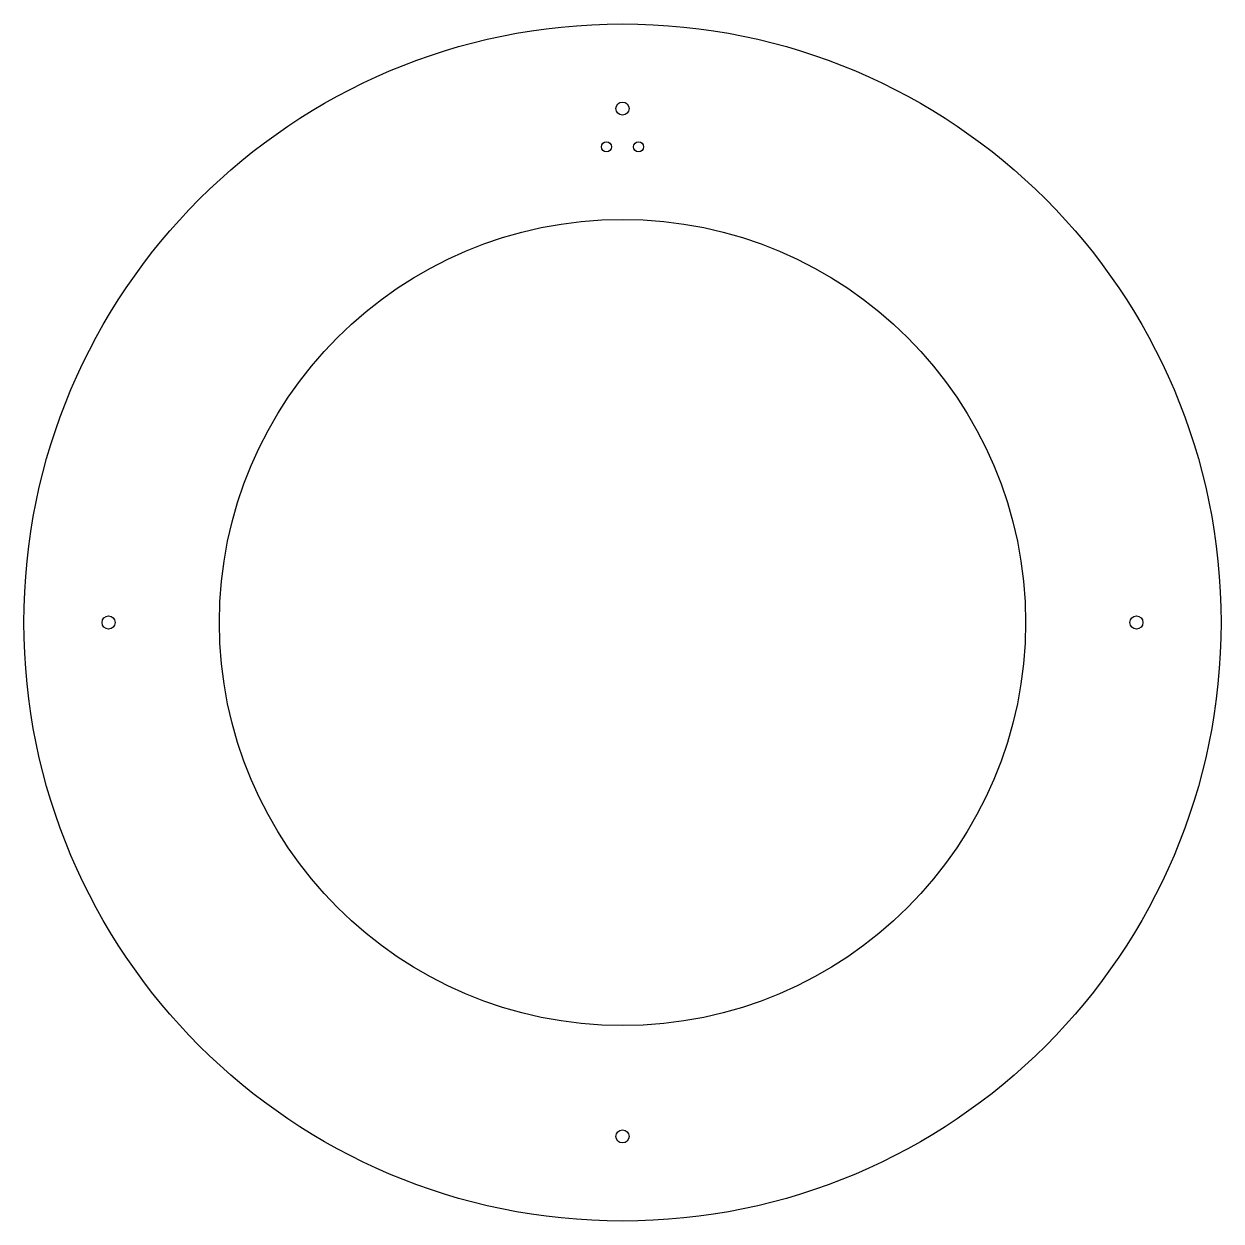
# Model space of a CAD drawing. Header units: millimetres. Extents: x 0 to 594, y 0 to 594.
import ezdxf

# ---------------------------------------------------------------- set-up
doc = ezdxf.new("R2010")
doc.units = ezdxf.units.MM

msp = doc.modelspace()

# ---------------------------------------------------------------- linework, layer by layer
for centre, radius in [((297, 297), 297), ((297, 552), 3.25), ((289, 533), 2.5), ((305, 533), 2.5), ((297, 297), 200), ((42, 297), 3.25), ((552, 297), 3.25), ((297, 42), 3.25)]:
    msp.add_circle(centre, radius)

doc.saveas('drawing.dxf')
